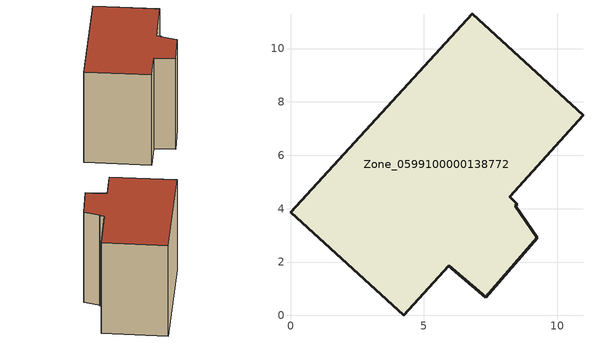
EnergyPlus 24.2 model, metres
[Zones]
Zone_0599100000138772
 floor ground (C_G): 6.81,11.31 10.96,7.5 8.22,4.44 8.5,4.17 8.42,4.11 9.24,2.91 7.32,0.68 5.92,1.87 4.25,0 0,3.86 z0
 wall outside (C_F): 10.96,7.5 6.81,11.31 0,3.86 4.25,0 5.92,1.87 7.32,0.68 9.24,2.91 8.42,4.11 8.5,4.17 8.22,4.44 10.96,7.5 z0:9.03
 roof outside (C_R): 9.24,2.91 8.42,4.11 8.5,4.17 8.22,4.44 10.96,7.5 6.81,11.31 0,3.86 4.25,0 5.92,1.87 7.32,0.68 z9.03
[BUILDING]
Pand.0599100000138772: North Axis=0; Terrain=City; Loads Convergence Tolerance Value=0.04; Temperature Convergence Tolerance Value=0.4; Solar Distribution=FullExterior; Maximum Number of Warmup Days=25; Minimum Number of Warmup Days=1
[Site:Location]
Rotterdam.The.Hague.AP_ZH_NLD Design_Conditions: Latitude=51.96; Longitude=4.45; Time Zone=1; Elevation=-4.5
[SITE:GROUNDTEMPERATURE:BUILDINGSURFACE]
18, 18, 18, 18, 18, 18, 18, 18, 18, 18, 18, 18
[MATERIAL] Thermal Absorptance=0.9; Solar Absorptance=0.7; Visible Absorptance=0.7
Name | Roughness | Thickness | Conductivity | Density | Specific Heat
G.TC.1946 | MediumSmooth | 0.15 | 1 | 540 | 1210
F.TC.1946 | Rough | 0.3 | 0.857143 | 1920 | 840
R.TC.1946 | MediumRough | 0.2 | 0.909091 | 1500 | 1000
[CONSTRUCTION]
C_G: G.TC.1946
C_F: F.TC.1946
C_R: R.TC.1946
[ZONE]
Zone_0599100000138772: Type=1; Multiplier=1; Ceiling Height=Autocalculate; Volume=Autocalculate; Floor Area=autocalculate; Part of Total Floor Area=Yes
[ZONEINFILTRATION:DESIGNFLOWRATE]
Infil_Zone_0599100000138772: Zone or ZoneList or Space or SpaceList=Zone_0599100000138772; Schedule=AlwaysOn; Design Flow Rate Calculation Method=Flow/Area; Flow Rate per Floor Area=0.003; Constant Term Coefficient=1; Temperature Term Coefficient=0; Velocity Term Coefficient=0; Velocity Squared Term Coefficient=0
[HVACTEMPLATE:ZONE:IDEALLOADSAIRSYSTEM]
Zone_0599100000138772: Maximum Heating Supply Air Temperature=50; Minimum Cooling Supply Air Temperature=13; Maximum Heating Supply Air Humidity Ratio=0.0156; Minimum Cooling Supply Air Humidity Ratio=0.0077; Heating Limit=NoLimit; Cooling Limit=NoLimit; Dehumidification Control Type=ConstantSensibleHeatRatio; Cooling Sensible Heat Ratio=0.7; Dehumidification Setpoint=60; Humidification Control Type=None; Humidification Setpoint=30; Outdoor Air Method=None; Outdoor Air Flow Rate per Person=0.00944; Outdoor Air Flow Rate per Zone Floor Area=0; Outdoor Air Flow Rate per Zone=0; Demand Controlled Ventilation Type=None; Outdoor Air Economizer Type=NoEconomizer; Heat Recovery Type=None; Sensible Heat Recovery Effectiveness=0.7; Latent Heat Recovery Effectiveness=0.65
[ZONECONTROL:THERMOSTAT]
ThermostatControl_Zone_0599100000138772: Zone or ZoneList=Zone_0599100000138772; Control Type Schedule=DualSetpointControlType; Control 1=Thermostat_Zone_0599100000138772; Temperature Difference Between Cutout And Setpoint=0
[THERMOSTATSETPOINT:DUALSETPOINT]
Thermostat_Zone_0599100000138772: Heating Setpoint Temperature Schedule=HeatingSetpoint_Zone_0599100000138772; Cooling Setpoint Temperature Schedule=CoolingSetpoint_Zone_0599100000138772
[SCHEDULE:COMPACT]
HeatingSetpoint_Zone_0599100000138772: Through: 12/31, For: AllDays, Until: 24:00, 21
CoolingSetpoint_Zone_0599100000138772: Through: 12/31, For: AllDays, Until: 24:00, 24
DualSetpointControlType: Through: 12/31, For: AllDays, Until: 24:00, 4
AlwaysOn: Through: 12/31, For: AllDays, Until: 24:00, 1
